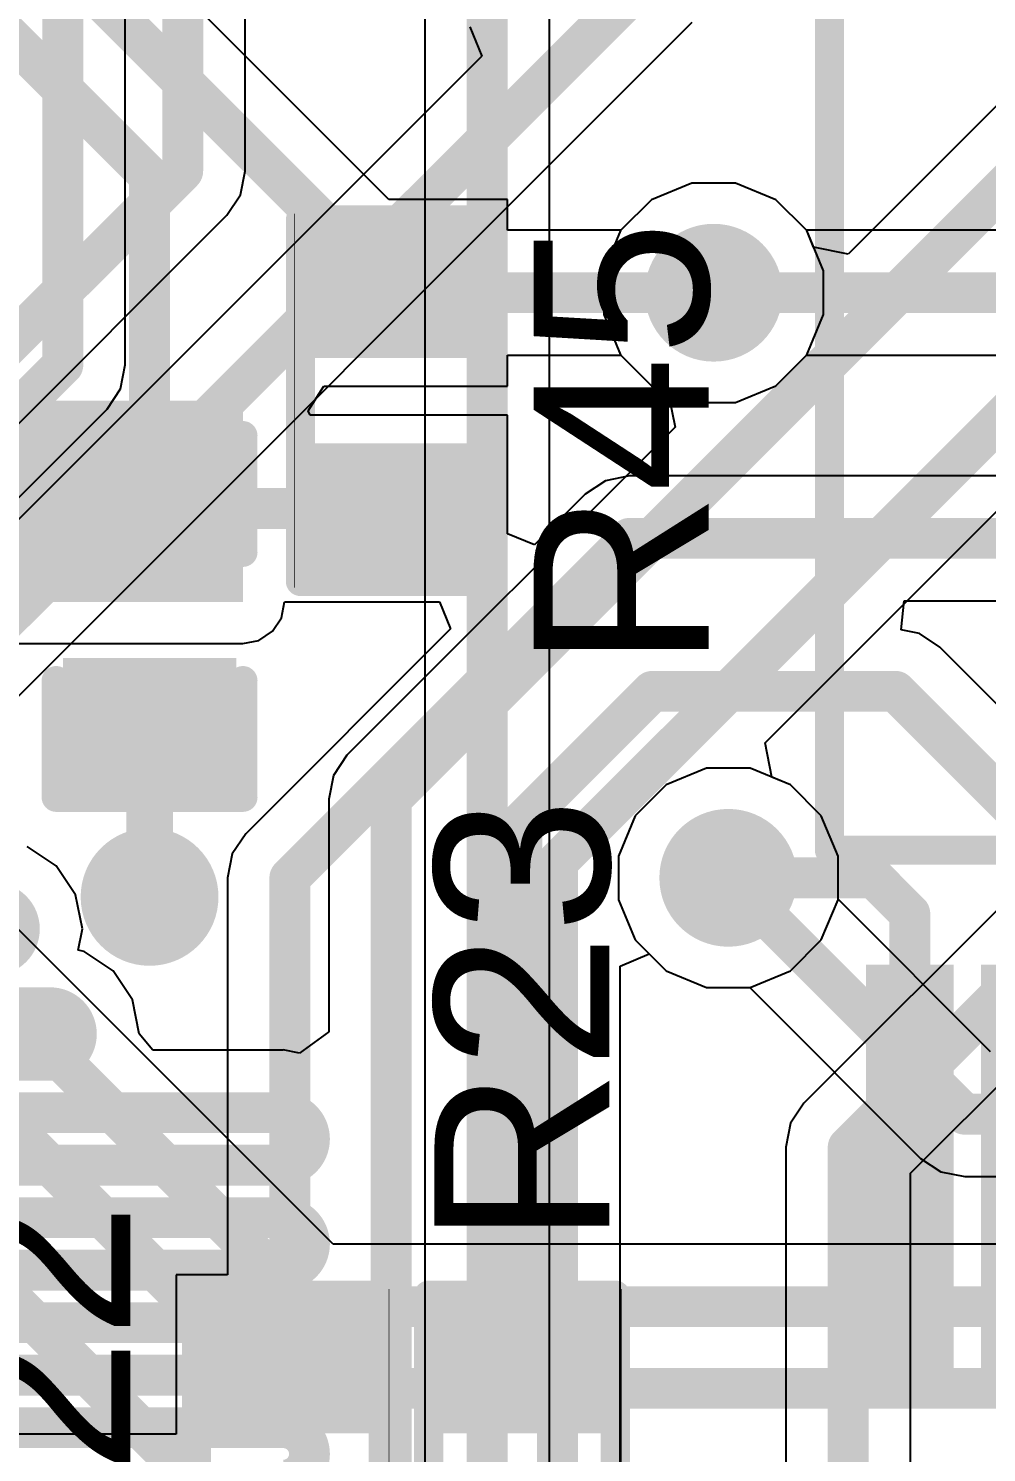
# Model space of a CAD drawing. Header units: inches. Extents: x -3 to 128, y -12 to 41.
# Drawn here: x 65.39 to 69.56, y 11.65 to 17.85 of the extents above; entities that cross this region are included whole.
import ezdxf

# ---------------------------------------------------------------- set-up
doc = ezdxf.new("R2010")
doc.units = ezdxf.units.IN
for name, color, linetype in [('Bottom Layer', 5, 'Continuous'), ('Layer 1', 16, 'Continuous'), ('Layer 2', 76, 'Continuous'), ('Top Layer', 1, 'Continuous'), ('Top Overlay', 2, 'Continuous'), ('Top Paste', 8, 'Continuous'), ('Top Solder', 216, 'Continuous'), ('Via Holes', 16, 'Continuous')]:
    doc.layers.add(name, color=color, linetype=linetype)
doc.styles.add('Arial', font='', dxfattribs={"height": 0.2})
doc.styles.get('Arial').set_extended_font_data('Arial')

msp = doc.modelspace()

# ---------------------------------------------------------------- hatches: boundary and pattern name
at = {"layer": 'Bottom Layer'}
h = msp.add_hatch(color=5, dxfattribs=at)
edge = h.paths.add_edge_path()
edge.add_arc((68.3761, 16.6954), 0.3, 0, 360)
h = msp.add_hatch(color=5, dxfattribs=at)
edge = h.paths.add_edge_path()
edge.add_arc((68.4396, 14.1476), 0.3, 0, 360)
h = msp.add_hatch(color=5, dxfattribs=at)
edge = h.paths.add_edge_path()
edge.add_arc((65.9202, 14.0646), 0.3, 0, 360)
at = {"layer": 'Layer 1'}
h = msp.add_hatch(color=16, dxfattribs=at)
edge = h.paths.add_edge_path()
edge.add_arc((68.3761, 16.6954), 0.3, 0, 360)
h = msp.add_hatch(color=16, dxfattribs=at)
edge = h.paths.add_edge_path()
edge.add_arc((68.4396, 14.1476), 0.3, 0, 360)
h = msp.add_hatch(color=16, dxfattribs=at)
edge = h.paths.add_edge_path()
edge.add_arc((65.9202, 14.0646), 0.3, 0, 360)
at = {"layer": 'Layer 2'}
h = msp.add_hatch(color=76, dxfattribs=at)
edge = h.paths.add_edge_path()
edge.add_arc((68.3761, 16.6954), 0.3, 0, 360)
h = msp.add_hatch(color=76, dxfattribs=at)
edge = h.paths.add_edge_path()
edge.add_arc((68.4396, 14.1476), 0.3, 0, 360)
h = msp.add_hatch(color=76, dxfattribs=at)
edge = h.paths.add_edge_path()
edge.add_arc((65.9202, 14.0646), 0.3, 0, 360)
at = {"layer": 'Top Layer'}
h = msp.add_hatch(color=1, dxfattribs=at)
edge = h.paths.add_edge_path()
edge.add_arc((68.3761, 16.6954), 0.3, 0, 360)
for points in [[(66.6662, 16.924), (67.3012, 16.924), (67.3012, 16.4668), (66.6662, 16.4668)], [(61.6765, 15.3492), (66.3266, 15.3492), (66.3266, 16.2255), (61.6765, 16.2255)], [(66.2377, 15.527), (65.6027, 15.527), (65.6027, 15.9842), (66.2377, 15.9842)], [(66.6662, 15.9842), (67.3012, 15.9842), (67.3012, 15.527), (66.6662, 15.527)], [(66.2377, 14.5872), (65.6027, 14.5872), (65.6027, 15.0444), (66.2377, 15.0444)], [(69.09, 13.718), (69.37, 13.718), (69.37, 12.018), (69.09, 12.018)], [(66.8485, 11.7844), (66.2135, 11.7844), (66.2135, 12.2416), (66.8485, 12.2416)], [(67.8591, 11.7842), (67.2241, 11.7842), (67.2241, 12.2414), (67.8591, 12.2414)]]:
    msp.add_hatch(color=1, dxfattribs=at).paths.add_polyline_path(points)
h = msp.add_hatch(color=1, dxfattribs=at)
edge = h.paths.add_edge_path()
edge.add_arc((68.4396, 14.1476), 0.3, 0, 360)
h = msp.add_hatch(color=1, dxfattribs=at)
edge = h.paths.add_edge_path()
edge.add_arc((65.9202, 14.0646), 0.3, 0, 360)
at = {"layer": 'Top Paste'}
for points in [[(66.6662, 16.924), (67.3012, 16.924), (67.3012, 16.4668), (66.6662, 16.4668)], [(66.2377, 15.527), (65.6027, 15.527), (65.6027, 15.9842), (66.2377, 15.9842)], [(66.6662, 15.9842), (67.3012, 15.9842), (67.3012, 15.527), (66.6662, 15.527)], [(66.2377, 14.5872), (65.6027, 14.5872), (65.6027, 15.0444), (66.2377, 15.0444)], [(69.09, 13.718), (69.37, 13.718), (69.37, 12.018), (69.09, 12.018)], [(66.8485, 11.7844), (66.2135, 11.7844), (66.2135, 12.2416), (66.8485, 12.2416)], [(67.8591, 11.7842), (67.2241, 11.7842), (67.2241, 12.2414), (67.8591, 12.2414)]]:
    msp.add_hatch(color=8, dxfattribs=at).paths.add_polyline_path(points)
at = {"layer": 'Top Solder'}
for points in [[(66.6112, 16.979), (67.3562, 16.979), (67.3562, 16.4118), (66.6112, 16.4118)], [(66.2977, 15.467), (65.5427, 15.467), (65.5427, 16.0442), (66.2977, 16.0442)], [(66.6112, 16.0392), (67.3562, 16.0392), (67.3562, 15.472), (66.6112, 15.472)], [(66.2977, 14.5272), (65.5427, 14.5272), (65.5427, 15.1044), (66.2977, 15.1044)], [(69.0392, 13.7688), (69.4208, 13.7688), (69.4208, 11.9672), (69.0392, 11.9672)], [(69.5394, 13.7688), (69.921, 13.7688), (69.921, 11.9672), (69.5394, 11.9672)], [(66.9035, 11.7294), (66.1585, 11.7294), (66.1585, 12.2966), (66.9035, 12.2966)], [(67.9141, 11.7292), (67.1691, 11.7292), (67.1691, 12.2964), (67.9141, 12.2964)]]:
    msp.add_hatch(color=216, dxfattribs=at).paths.add_polyline_path(points)
at = {"layer": 'Via Holes'}
h = msp.add_hatch(color=7, dxfattribs=at)
edge = h.paths.add_edge_path()
edge.add_arc((68.3761, 16.6954), 0.15, 0, 360)
h = msp.add_hatch(color=7, dxfattribs=at)
edge = h.paths.add_edge_path()
edge.add_arc((68.4396, 14.1476), 0.15, 0, 360)
h = msp.add_hatch(color=7, dxfattribs=at)
edge = h.paths.add_edge_path()
edge.add_arc((65.9202, 14.0646), 0.15, 0, 360)

# ---------------------------------------------------------------- linework, layer by layer
at = {"layer": 'Bottom Layer'}
for p, q in [((68.6001, 14.7357), (72.5054, 18.6411)), ((70.7512, 18.6536), (68.9611, 16.8635)), ((66.3366, 17.2252), (66.3366, 18.311)), ((64.848, 14.4381), (68.2829, 17.8729)), ((67.3141, 17.8529), (67.3667, 17.7259)), ((67.3667, 17.7259), (64.3747, 14.7339)), ((66.3159, 17.1212), (66.3366, 17.2252)), ((66.257, 17.0329), (66.3159, 17.1212)), ((68.2811, 17.1732), (68.1054, 17.1004)), ((68.4711, 17.1732), (68.2811, 17.1732)), ((68.6467, 17.1004), (68.4711, 17.1732)), ((72.727, 17.1244), (68.7693, 13.1668)), ((68.1054, 17.1004), (67.971, 16.966)), ((68.7812, 16.966), (68.6467, 17.1004)), ((63.8022, 14.5781), (66.257, 17.0329)), ((67.971, 16.966), (67.8983, 16.7904)), ((68.8113, 16.8933), (68.7812, 16.966)), ((68.9611, 16.8635), (68.8113, 16.8933)), ((69.2335, 12.8619), (73.1912, 16.8195)), ((67.8983, 16.7904), (67.8983, 16.6003)), ((67.8983, 16.6003), (67.971, 16.4247)), ((67.971, 16.4247), (68.1054, 16.2903)), ((68.1054, 16.2903), (68.1782, 16.2602)), ((68.1782, 16.2602), (68.208, 16.1104)), ((68.208, 16.1104), (66.7797, 14.6821)), ((68.6299, 14.5859), (68.6001, 14.7357)), ((66.7797, 14.6821), (66.7207, 14.5939)), ((66.7207, 14.5939), (66.7, 14.4898)), ((68.7102, 14.5526), (68.6299, 14.5859)), ((68.8447, 14.4182), (68.7102, 14.5526)), ((66.7, 14.4898), (66.7, 13.4776)), ((68.9174, 14.2426), (68.8447, 14.4182)), ((65.5139, 14.1996), (65.3879, 14.2838)), ((68.9174, 14.0525), (68.9174, 14.2426)), ((65.5981, 14.0736), (65.5139, 14.1996)), ((65.6277, 13.9249), (65.5981, 14.0736)), ((68.8447, 13.8769), (68.9174, 14.0525)), ((65.6092, 13.8319), (65.6277, 13.9249)), ((65.6358, 13.8266), (65.6092, 13.8319)), ((68.7102, 13.7425), (68.8447, 13.8769)), ((65.7618, 13.7424), (65.6358, 13.8266)), ((67.9685, 13.7634), (68.0955, 13.816)), ((68.0955, 13.816), (68.1689, 13.7425)), ((65.846, 13.6164), (65.7618, 13.7424)), ((67.9685, 11.4888), (67.9685, 13.7634)), ((68.1689, 13.7425), (68.3446, 13.6698)), ((68.5346, 13.6698), (68.7102, 13.7425)), ((68.3446, 13.6698), (68.5346, 13.6698)), ((65.8756, 13.4677), (65.846, 13.6164)), ((65.9339, 13.3967), (65.8756, 13.4677)), ((66.7, 13.4776), (66.573, 13.3848)), ((66.5021, 13.3967), (65.9339, 13.3967)), ((66.573, 13.3848), (66.5021, 13.399)), ((66.5021, 13.399), (66.5021, 13.3967)), ((68.7693, 13.1668), (68.7104, 13.0786)), ((68.7104, 13.0786), (68.6897, 12.9745)), ((68.6897, 12.9745), (68.6897, 11.5924)), ((69.2335, 11.4304), (69.2335, 12.8619))]:
    msp.add_line(p, q, dxfattribs=at)
for points in [[(66.972, 14.4898, 0.1778, 0.1778, 0), (71.5885, 19.1064, 0.1778, 0.1778, 0)], [(67.6965, 14.2168, 0.1778, 0.1778, 0), (72.3131, 18.8333, 0.1778, 0.1778, 0)], [(66.0647, 17.2252, 0.1778, 0.1778, 0), (66.0647, 18.4236, 0.1778, 0.1778, 0)], [(64.567, 14.5416, 0.1778, 0.1778, 0), (68.3761, 18.3507, 0.1778, 0.1778, 0)], [(63.5302, 14.6908, 0.1778, 0.1778, 0), (66.0647, 17.2252, 0.1778, 0.1778, 0)], [(68.9616, 12.9745, 0.1778, 0.1778, 0), (72.9989, 17.0118, 0.1778, 0.1778, 0)], [(66.972, 8.1217, 0.1778, 0.1778, 0), (66.972, 14.4898, 0.1778, 0.1778, 0)], [(67.6965, 8.494, 0.1778, 0.1778, 0), (67.6965, 14.2168, 0.1778, 0.1778, 0)], [(65.2392, 14.0392, 0.1778, 0.1778, -1), (65.2392, 13.8106, 0.1778, 0.1778, 0)], [(64.0001, 13.582, 0.1778, 0.1778, 0), (65.4872, 13.582, 0.1778, 0.1778, 0)], [(65.4872, 13.582, 0.1778, 0.1778, -1), (65.4872, 13.3534, 0.1778, 0.1778, 0)], [(64.0001, 13.3534, 0.1778, 0.1778, 0), (65.4872, 13.3534, 0.1778, 0.1778, 0)], [(64.0001, 13.1248, 0.1778, 0.1778, 0), (66.5021, 13.1248, 0.1778, 0.1778, 0)], [(66.5021, 13.1248, 0.1778, 0.1778, -1), (66.5021, 12.8962, 0.1778, 0.1778, 0)], [(68.9616, 9.1038, 0.1778, 0.1778, 0), (68.9616, 12.9745, 0.1778, 0.1778, 0)], [(63.9146, 12.8962, 0.1778, 0.1778, 0), (66.5021, 12.8962, 0.1778, 0.1778, 0)], [(63.9146, 12.6676, 0.1778, 0.1778, 0), (66.5021, 12.6676, 0.1778, 0.1778, 0)], [(66.5021, 12.6676, 0.1778, 0.1778, -1), (66.5021, 12.439, 0.1778, 0.1778, 0)], [(63.482, 12.439, 0.1778, 0.1778, 0), (66.5021, 12.439, 0.1778, 0.1778, 0)], [(63.482, 12.2104, 0.1778, 0.1778, 0), (66.5021, 12.2104, 0.1778, 0.1778, 0)], [(66.5021, 12.2104, 0.1778, 0.1778, -1), (66.5021, 11.9818, 0.1778, 0.1778, 0)], [(63.482, 11.9818, 0.1778, 0.1778, 0), (66.5021, 11.9818, 0.1778, 0.1778, 0)], [(63.482, 11.7532, 0.1778, 0.1778, 0), (66.5021, 11.7532, 0.1778, 0.1778, 0)], [(66.5021, 11.7532, 0.1778, 0.1778, -1), (66.5021, 11.5246, 0.1778, 0.1778, 0)]]:
    msp.add_lwpolyline(points, format="xyseb", dxfattribs=at)
for points in [[(66.0202, 17.2252, 0.0889, 0.0889, 1), (66.1091, 17.2252, 0.0889, 0.0889, 1)], [(66.0202, 17.2252, 0.0889, 0.0889, 1), (66.1091, 17.2252, 0.0889, 0.0889, 1)], [(66.9275, 14.4898, 0.0889, 0.0889, 1), (67.0164, 14.4898, 0.0889, 0.0889, 1)], [(66.9275, 14.4898, 0.0889, 0.0889, 1), (67.0164, 14.4898, 0.0889, 0.0889, 1)], [(67.6521, 14.2168, 0.0889, 0.0889, 1), (67.741, 14.2168, 0.0889, 0.0889, 1)], [(67.6521, 14.2168, 0.0889, 0.0889, 1), (67.741, 14.2168, 0.0889, 0.0889, 1)], [(65.4427, 13.582, 0.0889, 0.0889, 1), (65.5316, 13.582, 0.0889, 0.0889, 1)], [(65.4427, 13.582, 0.0889, 0.0889, 1), (65.5316, 13.582, 0.0889, 0.0889, 1)], [(65.4427, 13.3534, 0.0889, 0.0889, 1), (65.5316, 13.3534, 0.0889, 0.0889, 1)], [(65.4427, 13.3534, 0.0889, 0.0889, 1), (65.5316, 13.3534, 0.0889, 0.0889, 1)], [(66.4576, 13.1248, 0.0889, 0.0889, 1), (66.5465, 13.1248, 0.0889, 0.0889, 1)], [(66.4576, 13.1248, 0.0889, 0.0889, 1), (66.5465, 13.1248, 0.0889, 0.0889, 1)], [(68.9172, 12.9745, 0.0889, 0.0889, 1), (69.0061, 12.9745, 0.0889, 0.0889, 1)], [(68.9172, 12.9745, 0.0889, 0.0889, 1), (69.0061, 12.9745, 0.0889, 0.0889, 1)], [(66.4576, 12.8962, 0.0889, 0.0889, 1), (66.5465, 12.8962, 0.0889, 0.0889, 1)], [(66.4576, 12.8962, 0.0889, 0.0889, 1), (66.5465, 12.8962, 0.0889, 0.0889, 1)], [(66.4576, 12.6676, 0.0889, 0.0889, 1), (66.5465, 12.6676, 0.0889, 0.0889, 1)], [(66.4576, 12.6676, 0.0889, 0.0889, 1), (66.5465, 12.6676, 0.0889, 0.0889, 1)], [(66.4576, 12.439, 0.0889, 0.0889, 1), (66.5465, 12.439, 0.0889, 0.0889, 1)], [(66.4576, 12.439, 0.0889, 0.0889, 1), (66.5465, 12.439, 0.0889, 0.0889, 1)], [(66.4576, 12.2104, 0.0889, 0.0889, 1), (66.5465, 12.2104, 0.0889, 0.0889, 1)], [(66.4576, 12.2104, 0.0889, 0.0889, 1), (66.5465, 12.2104, 0.0889, 0.0889, 1)], [(66.4576, 11.9818, 0.0889, 0.0889, 1), (66.5465, 11.9818, 0.0889, 0.0889, 1)], [(66.4576, 11.9818, 0.0889, 0.0889, 1), (66.5465, 11.9818, 0.0889, 0.0889, 1)], [(66.4576, 11.7532, 0.0889, 0.0889, 1), (66.5465, 11.7532, 0.0889, 0.0889, 1)], [(66.4576, 11.7532, 0.0889, 0.0889, 1), (66.5465, 11.7532, 0.0889, 0.0889, 1)]]:
    msp.add_lwpolyline(points, format="xyseb", close=True, dxfattribs=at)
at = {"layer": 'Layer 1'}
for p, q in [((68.2811, 17.1732), (68.1054, 17.1004)), ((68.4711, 17.1732), (68.2811, 17.1732)), ((68.6467, 17.1004), (68.4711, 17.1732)), ((68.1054, 17.1004), (67.971, 16.966)), ((68.7799, 16.9673), (68.6467, 17.1004)), ((67.971, 16.966), (67.8983, 16.7904)), ((99.8821, 16.9673), (68.7799, 16.9673)), ((67.8983, 16.7904), (67.8983, 16.6003)), ((67.8983, 16.6003), (67.971, 16.4247)), ((67.971, 16.4247), (68.1054, 16.2903)), ((68.6467, 16.2903), (68.7799, 16.4234)), ((68.7799, 16.4234), (95.5629, 16.4234)), ((68.1054, 16.2903), (68.2811, 16.2176)), ((68.4711, 16.2176), (68.6467, 16.2903)), ((68.2811, 16.2176), (68.4711, 16.2176)), ((68.3446, 14.6254), (68.1689, 14.5526)), ((68.5346, 14.6254), (68.3446, 14.6254)), ((68.7102, 14.5526), (68.5346, 14.6254)), ((68.1689, 14.5526), (68.0345, 14.4182)), ((68.8447, 14.4182), (68.7102, 14.5526)), ((68.0345, 14.4182), (67.9618, 14.2426)), ((68.9174, 14.2426), (68.8447, 14.4182)), ((66.7197, 12.552), (65.0666, 14.2051)), ((67.9618, 14.2426), (67.9618, 14.0525)), ((68.9174, 14.0543), (68.9174, 14.2426)), ((67.9618, 14.0525), (68.0345, 13.8769)), ((69.5815, 13.3903), (68.9174, 14.0543)), ((68.0345, 13.8769), (68.1689, 13.7425)), ((68.1689, 13.7425), (68.3446, 13.6698)), ((68.3446, 13.6698), (68.5328, 13.6698)), ((68.5328, 13.6698), (69.2765, 12.9261)), ((69.2765, 12.9261), (69.3648, 12.8671)), ((69.3648, 12.8671), (69.4688, 12.8464)), ((69.4688, 12.8464), (69.6876, 12.8464)), ((70.1607, 12.552), (66.7197, 12.552))]:
    msp.add_line(p, q, dxfattribs=at)
for points in [[(68.3761, 16.6954, 0.1778, 0.1778, 0), (99.9947, 16.6954, 0.1778, 0.1778, 0)], [(62.5305, 15.1031, 0.1778, 0.1778, 0), (70.0254, 7.6083, 0.1778, 0.1778, 0)], [(64.1597, 14.2246, 0.1778, 0.1778, 0), (66.4598, 11.9245, 0.1778, 0.1778, 0)], [(68.4396, 14.1476, 0.1778, 0.1778, 0), (69.4688, 13.1183, 0.1778, 0.1778, 0)], [(64.7947, 14.0925, 0.1778, 0.1778, 0), (66.6071, 12.2801, 0.1778, 0.1778, 0)], [(69.4688, 13.1183, 0.1778, 0.1778, 0), (69.7243, 13.1183, 0.1778, 0.1778, 0)], [(66.6071, 12.2801, 0.1778, 0.1778, 0), (99.9991, 12.2801, 0.1778, 0.1778, 0)], [(66.4598, 11.9245, 0.1778, 0.1778, 0), (101.0599, 11.9245, 0.1778, 0.1778, 0)]]:
    msp.add_lwpolyline(points, format="xyseb", dxfattribs=at)
for points in [[(68.3316, 16.6954, 0.0889, 0.0889, 1), (68.4205, 16.6954, 0.0889, 0.0889, 1)], [(68.3951, 14.1476, 0.0889, 0.0889, 1), (68.484, 14.1476, 0.0889, 0.0889, 1)], [(69.4244, 13.1183, 0.0889, 0.0889, 1), (69.5133, 13.1183, 0.0889, 0.0889, 1)], [(69.4244, 13.1183, 0.0889, 0.0889, 1), (69.5133, 13.1183, 0.0889, 0.0889, 1)], [(66.5626, 12.2801, 0.0889, 0.0889, 1), (66.6515, 12.2801, 0.0889, 0.0889, 1)], [(66.5626, 12.2801, 0.0889, 0.0889, 1), (66.6515, 12.2801, 0.0889, 0.0889, 1)], [(66.4153, 11.9245, 0.0889, 0.0889, 1), (66.5042, 11.9245, 0.0889, 0.0889, 1)], [(66.4153, 11.9245, 0.0889, 0.0889, 1), (66.5042, 11.9245, 0.0889, 0.0889, 1)]]:
    msp.add_lwpolyline(points, format="xyseb", close=True, dxfattribs=at)
at = {"layer": 'Layer 2'}
for p, q in [((65.8147, 16.381), (65.8147, 24.3985)), ((67.1182, 17.927), (67.1182, 10.6753)), ((67.662, 10.788), (67.662, 17.927)), ((68.2811, 17.1732), (68.1054, 17.1004)), ((68.4711, 17.1732), (68.2811, 17.1732)), ((68.6467, 17.1004), (68.4711, 17.1732)), ((68.1054, 17.1004), (67.971, 16.966)), ((68.7812, 16.966), (68.6467, 17.1004)), ((67.971, 16.966), (67.8983, 16.7904)), ((68.8539, 16.7904), (68.7812, 16.966)), ((67.8983, 16.7904), (67.8983, 16.6003)), ((68.8539, 16.6003), (68.8539, 16.7904)), ((67.8983, 16.6003), (67.971, 16.4247)), ((68.7812, 16.4247), (68.8539, 16.6003)), ((65.794, 16.2769), (65.8147, 16.381)), ((65.8147, 16.381), (65.8147, 16.381)), ((67.971, 16.4247), (68.1054, 16.2903)), ((68.6467, 16.2903), (68.7812, 16.4247)), ((65.735, 16.1887), (65.794, 16.2769)), ((68.1054, 16.2903), (68.2811, 16.2176)), ((68.4711, 16.2176), (68.6467, 16.2903)), ((65.1096, 15.5633), (65.735, 16.1887)), ((65.735, 16.1887), (65.735, 16.1887)), ((68.2811, 16.2176), (68.4711, 16.2176)), ((68.3446, 14.6254), (68.1689, 14.5526)), ((68.5346, 14.6254), (68.3446, 14.6254)), ((68.7102, 14.5526), (68.5346, 14.6254)), ((68.1689, 14.5526), (68.0345, 14.4182)), ((68.8447, 14.4182), (68.7102, 14.5526)), ((68.0345, 14.4182), (67.9618, 14.2426)), ((68.9174, 14.2426), (68.8447, 14.4182)), ((67.9618, 14.2426), (67.9618, 14.0525)), ((68.9174, 14.0525), (68.9174, 14.2426)), ((67.9618, 14.0525), (68.0345, 13.8769)), ((68.8447, 13.8769), (68.9174, 14.0525)), ((68.0345, 13.8769), (68.1689, 13.7425)), ((68.7102, 13.7425), (68.8447, 13.8769)), ((68.1689, 13.7425), (68.3446, 13.6698)), ((68.5346, 13.6698), (68.7102, 13.7425)), ((68.3446, 13.6698), (68.5346, 13.6698))]:
    msp.add_line(p, q, dxfattribs=at)
for points in [[(65.5427, 16.381, 0.1778, 0.1778, 0), (65.5427, 24.905, 0.1778, 0.1778, 0)], [(67.3901, 10.6753, 0.1778, 0.1778, 0), (67.3901, 18.3307, 0.1778, 0.1778, 0)], [(64.9173, 15.7556, 0.1778, 0.1778, 0), (65.5427, 16.381, 0.1778, 0.1778, 0)]]:
    msp.add_lwpolyline(points, format="xyseb", dxfattribs=at)
msp.add_lwpolyline([(65.4983, 16.381, 0.0889, 0.0889, 1), (65.5872, 16.381, 0.0889, 0.0889, 1)], format="xyseb", close=True, dxfattribs=at)
msp.add_lwpolyline([(65.4983, 16.381, 0.0889, 0.0889, 1), (65.5872, 16.381, 0.0889, 0.0889, 1)], format="xyseb", close=True, dxfattribs=at)
at = {"layer": 'Top Layer'}
for p, q in [((66.9618, 17.1018), (66.0202, 18.0434)), ((68.2811, 17.1732), (68.1054, 17.1004)), ((68.4711, 17.1732), (68.2811, 17.1732)), ((68.6467, 17.1004), (68.4711, 17.1732)), ((67.479, 17.1018), (66.9618, 17.1018)), ((67.479, 16.9673), (67.479, 17.1018)), ((68.1054, 17.1004), (67.9723, 16.9673)), ((68.7812, 16.966), (68.6467, 17.1004)), ((67.9723, 16.9673), (67.479, 16.9673)), ((68.8539, 16.7904), (68.7812, 16.966)), ((68.8539, 16.6003), (68.8539, 16.7904)), ((68.7812, 16.4247), (68.8539, 16.6003)), ((67.479, 16.289), (67.479, 16.4234)), ((67.479, 16.4234), (67.9723, 16.4234)), ((67.9723, 16.4234), (68.1054, 16.2903)), ((68.6467, 16.2903), (68.7812, 16.4247)), ((66.6108, 16.1817), (66.6787, 16.289)), ((66.6787, 16.289), (67.479, 16.289)), ((68.1054, 16.2903), (68.2811, 16.2176)), ((68.4711, 16.2176), (68.6467, 16.2903)), ((68.2811, 16.2176), (68.4711, 16.2176)), ((66.6201, 16.162), (66.6108, 16.1817)), ((67.479, 16.162), (66.6201, 16.162)), ((67.479, 15.6461), (67.479, 16.162)), ((67.9051, 15.877), (67.8169, 15.8181)), ((68.0092, 15.8977), (67.9051, 15.877)), ((70.4501, 15.8977), (68.0092, 15.8977)), ((68.0092, 15.8977), (68.0092, 15.8977)), ((67.8169, 15.818), (67.5963, 15.5975)), ((67.8169, 15.8181), (67.8169, 15.818)), ((67.5963, 15.5975), (67.479, 15.6461)), ((66.4941, 15.2798), (66.5079, 15.3492)), ((66.5079, 15.3492), (67.1821, 15.3492)), ((67.1821, 15.3492), (67.2307, 15.2318)), ((69.1927, 15.2268), (69.2052, 15.3538)), ((69.2052, 15.3538), (70.3374, 15.3538)), ((66.4548, 15.221), (66.4941, 15.2798)), ((67.2307, 15.2318), (66.3387, 14.3399)), ((66.396, 15.1817), (66.4548, 15.221)), ((69.272, 15.2111), (69.1927, 15.2268)), ((69.3603, 15.1521), (69.272, 15.2111)), ((61.6765, 15.1679), (66.3266, 15.1679)), ((66.3266, 15.1679), (66.396, 15.1817)), ((69.9165, 14.5958), (69.3603, 15.1521)), ((66.3387, 14.3399), (66.2797, 14.2516)), ((66.2797, 14.2516), (66.259, 14.1476)), ((66.259, 14.1476), (66.259, 12.4194)), ((66.259, 12.4194), (66.0357, 12.4194)), ((66.0357, 12.4194), (66.0357, 11.7244)), ((66.0357, 11.7244), (62.9688, 11.7244))]:
    msp.add_line(p, q, dxfattribs=at)
for points in [[(65.1652, 17.9574, 0.1778, 0.1778, 0), (65.9202, 17.2024, 0.1778, 0.1778, 0)], [(65.6652, 18.0138, 0.1778, 0.1778, 0), (66.9837, 16.6954, 0.1778, 0.1778, 0)], [(65.9202, 15.7556, 0.1778, 0.1778, 0), (65.9202, 17.2024, 0.1778, 0.1778, 0)], [(66.9837, 16.6954, 0.1778, 0.1778, 0), (68.3761, 16.6954, 0.1778, 0.1778, 0)], [(65.9202, 15.7556, 0.1778, 0.1778, 0), (66.9837, 15.7556, 0.1778, 0.1778, 0)], [(66.531, 14.1476, 0.1778, 0.1778, 0), (68.0092, 15.6258, 0.1778, 0.1778, 0)], [(68.0092, 15.6258, 0.1778, 0.1778, 0), (70.4501, 15.6258, 0.1778, 0.1778, 0)], [(67.5416, 14.392, 0.1778, 0.1778, 0), (68.1094, 14.9598, 0.1778, 0.1778, 0)], [(68.1094, 14.9598, 0.1778, 0.1778, 0), (69.168, 14.9598, 0.1778, 0.1778, 0)], [(69.168, 14.9598, 0.1778, 0.1778, 0), (69.7243, 14.4036, 0.1778, 0.1778, 0)], [(65.9202, 14.0646, 0.2032, 0.2032, 0), (65.9202, 14.8158, 0.2032, 0.2032, 0)], [(67.5416, 12.0128, 0.1778, 0.1778, 0), (67.5416, 14.392, 0.1778, 0.1778, 0)], [(66.531, 12.013, 0.1778, 0.1778, 0), (66.531, 14.1476, 0.1778, 0.1778, 0)], [(68.4396, 14.1476, 0.1778, 0.1778, 0), (69.0739, 14.1476, 0.1778, 0.1778, 0)], [(69.0739, 14.1476, 0.1778, 0.1778, 0), (69.23, 13.9914, 0.1778, 0.1778, 0)], [(69.23, 12.868, 0.1778, 0.1778, 0), (69.23, 13.9914, 0.1778, 0.1778, 0)]]:
    msp.add_lwpolyline(points, format="xyseb", dxfattribs=at)
for points in [[(65.8758, 17.2024, 0.0889, 0.0889, 1), (65.9647, 17.2024, 0.0889, 0.0889, 1)], [(65.8758, 17.2024, 0.0889, 0.0889, 1), (65.9647, 17.2024, 0.0889, 0.0889, 1)], [(66.9392, 16.6954, 0.0889, 0.0889, 1), (67.0281, 16.6954, 0.0889, 0.0889, 1)], [(66.9392, 16.6954, 0.0889, 0.0889, 1), (67.0281, 16.6954, 0.0889, 0.0889, 1)], [(68.3316, 16.6954, 0.0889, 0.0889, 1), (68.4205, 16.6954, 0.0889, 0.0889, 1)], [(65.8758, 15.7556, 0.0889, 0.0889, 1), (65.9647, 15.7556, 0.0889, 0.0889, 1)], [(65.8758, 15.7556, 0.0889, 0.0889, 1), (65.9647, 15.7556, 0.0889, 0.0889, 1)], [(66.9392, 15.7556, 0.0889, 0.0889, 1), (67.0281, 15.7556, 0.0889, 0.0889, 1)], [(67.9647, 15.6258, 0.0889, 0.0889, 1), (68.0536, 15.6258, 0.0889, 0.0889, 1)], [(67.9647, 15.6258, 0.0889, 0.0889, 1), (68.0536, 15.6258, 0.0889, 0.0889, 1)], [(68.0649, 14.9598, 0.0889, 0.0889, 1), (68.1538, 14.9598, 0.0889, 0.0889, 1)], [(68.0649, 14.9598, 0.0889, 0.0889, 1), (68.1538, 14.9598, 0.0889, 0.0889, 1)], [(69.1235, 14.9598, 0.0889, 0.0889, 1), (69.2124, 14.9598, 0.0889, 0.0889, 1)], [(69.1235, 14.9598, 0.0889, 0.0889, 1), (69.2124, 14.9598, 0.0889, 0.0889, 1)], [(65.8694, 14.8158, 0.1016, 0.1016, 1), (65.971, 14.8158, 0.1016, 0.1016, 1)], [(67.4971, 14.392, 0.0889, 0.0889, 1), (67.586, 14.392, 0.0889, 0.0889, 1)], [(67.4971, 14.392, 0.0889, 0.0889, 1), (67.586, 14.392, 0.0889, 0.0889, 1)], [(66.4865, 14.1476, 0.0889, 0.0889, 1), (66.5754, 14.1476, 0.0889, 0.0889, 1)], [(66.4865, 14.1476, 0.0889, 0.0889, 1), (66.5754, 14.1476, 0.0889, 0.0889, 1)], [(68.3951, 14.1476, 0.0889, 0.0889, 1), (68.484, 14.1476, 0.0889, 0.0889, 1)], [(69.0294, 14.1476, 0.0889, 0.0889, 1), (69.1183, 14.1476, 0.0889, 0.0889, 1)], [(69.0294, 14.1476, 0.0889, 0.0889, 1), (69.1183, 14.1476, 0.0889, 0.0889, 1)], [(65.8694, 14.0646, 0.1016, 0.1016, 1), (65.971, 14.0646, 0.1016, 0.1016, 1)], [(69.1856, 13.9914, 0.0889, 0.0889, 1), (69.2745, 13.9914, 0.0889, 0.0889, 1)], [(69.1856, 13.9914, 0.0889, 0.0889, 1), (69.2745, 13.9914, 0.0889, 0.0889, 1)], [(69.1856, 12.868, 0.0889, 0.0889, 1), (69.2745, 12.868, 0.0889, 0.0889, 1)], [(66.4865, 12.013, 0.0889, 0.0889, 1), (66.5754, 12.013, 0.0889, 0.0889, 1)], [(67.4971, 12.0128, 0.0889, 0.0889, 1), (67.586, 12.0128, 0.0889, 0.0889, 1)]]:
    msp.add_lwpolyline(points, format="xyseb", close=True, dxfattribs=at)
at = {"layer": 'Top Overlay'}
for points in [[(68.8801, 14.268, 0.127, 0.127, 0), (68.8801, 30.968, 0.127, 0.127, 0)], [(66.5773, 17.0129, 0.127, 0.127, 0), (67.3901, 17.0129, 0.127, 0.127, 0)], [(66.5773, 15.4381, 0.127, 0.127, 0), (66.5773, 17.0129, 0.127, 0.127, 0)], [(67.3901, 15.4381, 0.127, 0.127, 0), (67.3901, 17.0129, 0.127, 0.127, 0)], [(66.5519, 15.4127, 0.00323, 0.00323, 0), (66.5519, 17.0383, 0.00323, 0.00323, 0)], [(65.5138, 15.5651, 0.127, 0.127, 0), (65.5138, 16.0731, 0.127, 0.127, 0)], [(65.5138, 16.0731, 0.127, 0.127, 0), (66.3266, 16.0731, 0.127, 0.127, 0)], [(66.3266, 15.5651, 0.127, 0.127, 0), (66.3266, 16.0731, 0.127, 0.127, 0)], [(66.5773, 15.4381, 0.127, 0.127, 0), (67.3901, 15.4381, 0.127, 0.127, 0)], [(65.5138, 14.4983, 0.127, 0.127, 0), (65.5138, 15.0063, 0.127, 0.127, 0)], [(66.3266, 14.4983, 0.127, 0.127, 0), (66.3266, 15.0063, 0.127, 0.127, 0)], [(65.5138, 14.4983, 0.127, 0.127, 0), (66.3266, 14.4983, 0.127, 0.127, 0)], [(68.8801, 14.268, 0.127, 0.127, 0), (81.0801, 14.268, 0.127, 0.127, 0)], [(66.1246, 12.3305, 0.127, 0.127, 0), (66.9374, 12.3305, 0.127, 0.127, 0)], [(66.1246, 10.7557, 0.127, 0.127, 0), (66.1246, 12.3305, 0.127, 0.127, 0)], [(66.9374, 10.7557, 0.127, 0.127, 0), (66.9374, 12.3305, 0.127, 0.127, 0)], [(66.9628, 10.7303, 0.00323, 0.00323, 0), (66.9628, 12.3559, 0.00323, 0.00323, 0)], [(67.1352, 12.3303, 0.127, 0.127, 0), (67.948, 12.3303, 0.127, 0.127, 0)], [(67.1352, 10.7555, 0.127, 0.127, 0), (67.1352, 12.3303, 0.127, 0.127, 0)], [(67.948, 10.7555, 0.127, 0.127, 0), (67.948, 12.3303, 0.127, 0.127, 0)], [(67.9734, 10.7301, 0.00323, 0.00323, 0), (67.9734, 12.3557, 0.00323, 0.00323, 0)]]:
    msp.add_lwpolyline(points, format="xyseb", dxfattribs=at)
for points in [[(66.5455, 17.0129, 0.0635, 0.0635, 1), (66.609, 17.0129, 0.0635, 0.0635, 1)], [(66.5455, 17.0129, 0.0635, 0.0635, 1), (66.609, 17.0129, 0.0635, 0.0635, 1)], [(67.3583, 17.0129, 0.0635, 0.0635, 1), (67.4218, 17.0129, 0.0635, 0.0635, 1)], [(67.3583, 17.0129, 0.0635, 0.0635, 1), (67.4218, 17.0129, 0.0635, 0.0635, 1)], [(66.5511, 17.0383, 0.00161, 0.00161, 1), (66.5527, 17.0383, 0.00161, 0.00161, 1)], [(65.4821, 16.0731, 0.0635, 0.0635, 1), (65.5456, 16.0731, 0.0635, 0.0635, 1)], [(65.4821, 16.0731, 0.0635, 0.0635, 1), (65.5456, 16.0731, 0.0635, 0.0635, 1)], [(66.2949, 16.0731, 0.0635, 0.0635, 1), (66.3584, 16.0731, 0.0635, 0.0635, 1)], [(66.2949, 16.0731, 0.0635, 0.0635, 1), (66.3584, 16.0731, 0.0635, 0.0635, 1)], [(65.4821, 15.5651, 0.0635, 0.0635, 1), (65.5456, 15.5651, 0.0635, 0.0635, 1)], [(66.2949, 15.5651, 0.0635, 0.0635, 1), (66.3584, 15.5651, 0.0635, 0.0635, 1)], [(66.5455, 15.4381, 0.0635, 0.0635, 1), (66.609, 15.4381, 0.0635, 0.0635, 1)], [(66.5455, 15.4381, 0.0635, 0.0635, 1), (66.609, 15.4381, 0.0635, 0.0635, 1)], [(67.3583, 15.4381, 0.0635, 0.0635, 1), (67.4218, 15.4381, 0.0635, 0.0635, 1)], [(67.3583, 15.4381, 0.0635, 0.0635, 1), (67.4218, 15.4381, 0.0635, 0.0635, 1)], [(66.5511, 15.4127, 0.00161, 0.00161, 1), (66.5527, 15.4127, 0.00161, 0.00161, 1)], [(65.4821, 15.0063, 0.0635, 0.0635, 1), (65.5456, 15.0063, 0.0635, 0.0635, 1)], [(66.2949, 15.0063, 0.0635, 0.0635, 1), (66.3584, 15.0063, 0.0635, 0.0635, 1)], [(65.4821, 14.4983, 0.0635, 0.0635, 1), (65.5456, 14.4983, 0.0635, 0.0635, 1)], [(65.4821, 14.4983, 0.0635, 0.0635, 1), (65.5456, 14.4983, 0.0635, 0.0635, 1)], [(66.2949, 14.4983, 0.0635, 0.0635, 1), (66.3584, 14.4983, 0.0635, 0.0635, 1)], [(66.2949, 14.4983, 0.0635, 0.0635, 1), (66.3584, 14.4983, 0.0635, 0.0635, 1)], [(68.8484, 14.268, 0.0635, 0.0635, 1), (68.9119, 14.268, 0.0635, 0.0635, 1)], [(68.8484, 14.268, 0.0635, 0.0635, 1), (68.9119, 14.268, 0.0635, 0.0635, 1)], [(66.0928, 12.3305, 0.0635, 0.0635, 1), (66.1563, 12.3305, 0.0635, 0.0635, 1)], [(66.0928, 12.3305, 0.0635, 0.0635, 1), (66.1563, 12.3305, 0.0635, 0.0635, 1)], [(66.9056, 12.3305, 0.0635, 0.0635, 1), (66.9691, 12.3305, 0.0635, 0.0635, 1)], [(66.9056, 12.3305, 0.0635, 0.0635, 1), (66.9691, 12.3305, 0.0635, 0.0635, 1)], [(66.9619, 12.3559, 0.00161, 0.00161, 1), (66.9636, 12.3559, 0.00161, 0.00161, 1)], [(67.1034, 12.3303, 0.0635, 0.0635, 1), (67.1669, 12.3303, 0.0635, 0.0635, 1)], [(67.1034, 12.3303, 0.0635, 0.0635, 1), (67.1669, 12.3303, 0.0635, 0.0635, 1)], [(67.9162, 12.3303, 0.0635, 0.0635, 1), (67.9797, 12.3303, 0.0635, 0.0635, 1)], [(67.9162, 12.3303, 0.0635, 0.0635, 1), (67.9797, 12.3303, 0.0635, 0.0635, 1)], [(67.9726, 12.3557, 0.00161, 0.00161, 1), (67.9742, 12.3557, 0.00161, 0.00161, 1)]]:
    msp.add_lwpolyline(points, format="xyseb", close=True, dxfattribs=at)

# ---------------------------------------------------------------- texts
at = {"layer": 'Top Overlay', "style": 'Arial'}
for s, p in [('R45', (68.3542, 15.0574)), ('R23', (67.9224, 12.5455)), ('R22', (65.836, 10.7819))]:
    msp.add_text(s, height=0.762, rotation=90, dxfattribs=at).set_placement(p)

doc.saveas('drawing.dxf')
